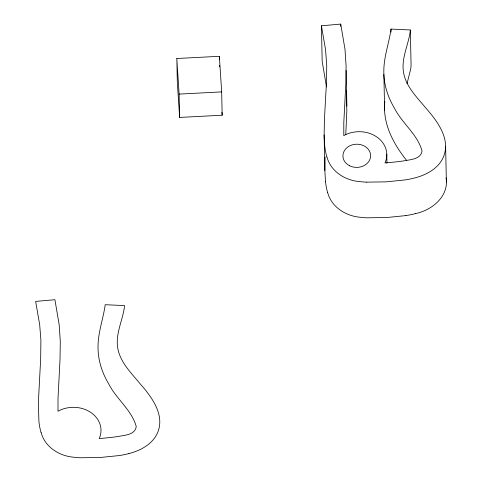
<?xml version="1.0" encoding="UTF-8"?>
<svg xmlns="http://www.w3.org/2000/svg" width="482" height="482" viewBox="0 0 482 482"><rect width="100%" height="100%" fill="white"/><g stroke="black" fill="none" stroke-linecap="round" stroke-linejoin="round"><path stroke-width="0.72" d="M326.507 86.971L322.181 61.449L321.434 25.787L340.708 24.1L344.979 49.158L346.1 65.914L345.787 84.567L343.799 122.693L343.787 135.617A27.745 23.214 -1.2 0 1 376.376 136.677A27.745 23.214 -1.2 0 1 384.998 162.952C390.962 162.44 396.921 161.856 402.856 161.036C409.706 159.608 420.804 159.626 422.045 150.974C417.545 134.351 402.048 123.338 394.433 108.149C387.733 96.966 383.624 84.109 383.829 70.999C383.829 56.671 389.101 43.139 391.004 29.083L410.333 29.974L411.08 65.636A58.418 48.881 -1.2 0 1 410.652 69.149L407.025 83.681M346.323 90.875L346.835 110.715L345.781 134.442M410.333 29.974A58.418 48.881 -1.2 0 1 409.905 33.487C407.844 45.435 402.265 56.906 403.139 69.263C404.253 84.832 416.165 96.406 425.606 107.757C437.168 120.946 451.375 139.346 443.115 157.704C437.915 168.851 426.166 175.014 414.737 177.942A85.567 71.601 -1.2 0 1 405.181 179.913L386.13 181.859L366.386 182.148M446.091 177.906C449.152 196.373 431.938 210.236 415.484 213.61M325.091 157.024L324.856 170.598L325.458 181.401M384.859 101.696C382.419 123.597 393.445 143.979 406.718 160.524M128.941 453.568C140.37 450.64 152.119 444.476 157.319 433.33C165.434 415.4 151.902 397.222 140.563 384.268C130.959 372.61 118.494 360.855 117.343 344.883C116.469 332.526 122.042 321.054 124.115 309.107A58.418 48.881 -1.2 0 0 124.537 305.594L105.209 304.702C103.305 318.759 98.033 332.291 98.033 346.618C97.828 359.729 101.937 372.586 108.637 383.774C116.252 398.963 131.749 409.971 136.249 426.594C135.008 435.246 123.91 435.228 117.06 436.656C111.125 437.475 105.166 438.06 99.202 438.578A27.745 23.214 -1.2 0 0 90.58 412.297A27.745 23.214 -1.2 0 0 57.991 411.242L58.003 398.313L59.991 360.187L60.304 341.533L59.184 324.778L54.912 299.72L35.638 301.407L39.675 324.669L40.898 340.063L40.681 358.391L38.361 402.705L38.915 421.358A83.488 69.86 -1.2 0 0 41.066 432.589M405.934 215.593L386.877 217.521L367.133 217.816A73.354 61.383 -1.2 0 1 360.211 217.255C345.859 216.057 331.514 207.152 327.676 192.619M176.822 58.503L219.364 56.304L221.672 91.893L222.16 115.222L179.617 117.421L177.31 81.832L176.822 58.503L179.123 94.092L179.617 117.421M179.123 94.092L221.672 91.893M326.929 156.951C330.766 171.478 345.106 180.407 359.464 181.575A73.354 61.383 -1.2 0 0 366.386 182.136M41.133 432.577C44.971 447.097 59.31 456.026 73.668 457.201A73.354 61.383 -1.2 0 0 80.59 457.761L100.334 457.478L119.391 455.55A85.567 71.601 -1.2 0 0 128.947 453.58M321.434 25.787L325.573 49.797L326.718 65.504L326.555 80.747L324.416 119.663L324.121 135.671M221.967 112.258L222.16 115.222M324.139 136.406L324.711 145.733A83.488 69.86 -1.2 0 0 326.868 156.963M445.615 146.371L446.362 182.033M391.004 29.083L391.065 32.053M386.775 154.162L386.962 163.079M383.877 74.469L384.624 110.137M346.136 70.426L346.883 106.088M340.708 24.1L340.756 26.329M324.109 134.93L324.856 170.598M219.364 56.304L219.424 59.316M219.551 65.335L219.581 66.841M327.615 192.631A83.488 69.86 -1.2 0 1 325.513 181.395M415.49 213.628A85.567 71.601 -1.2 0 1 405.928 215.575M349.643 165.79A13.858 11.598 -1.2 0 0 370.628 155.915A13.858 11.598 -1.2 0 0 350.053 145.703A13.858 11.598 -1.2 0 0 349.643 165.79"/></g></svg>
